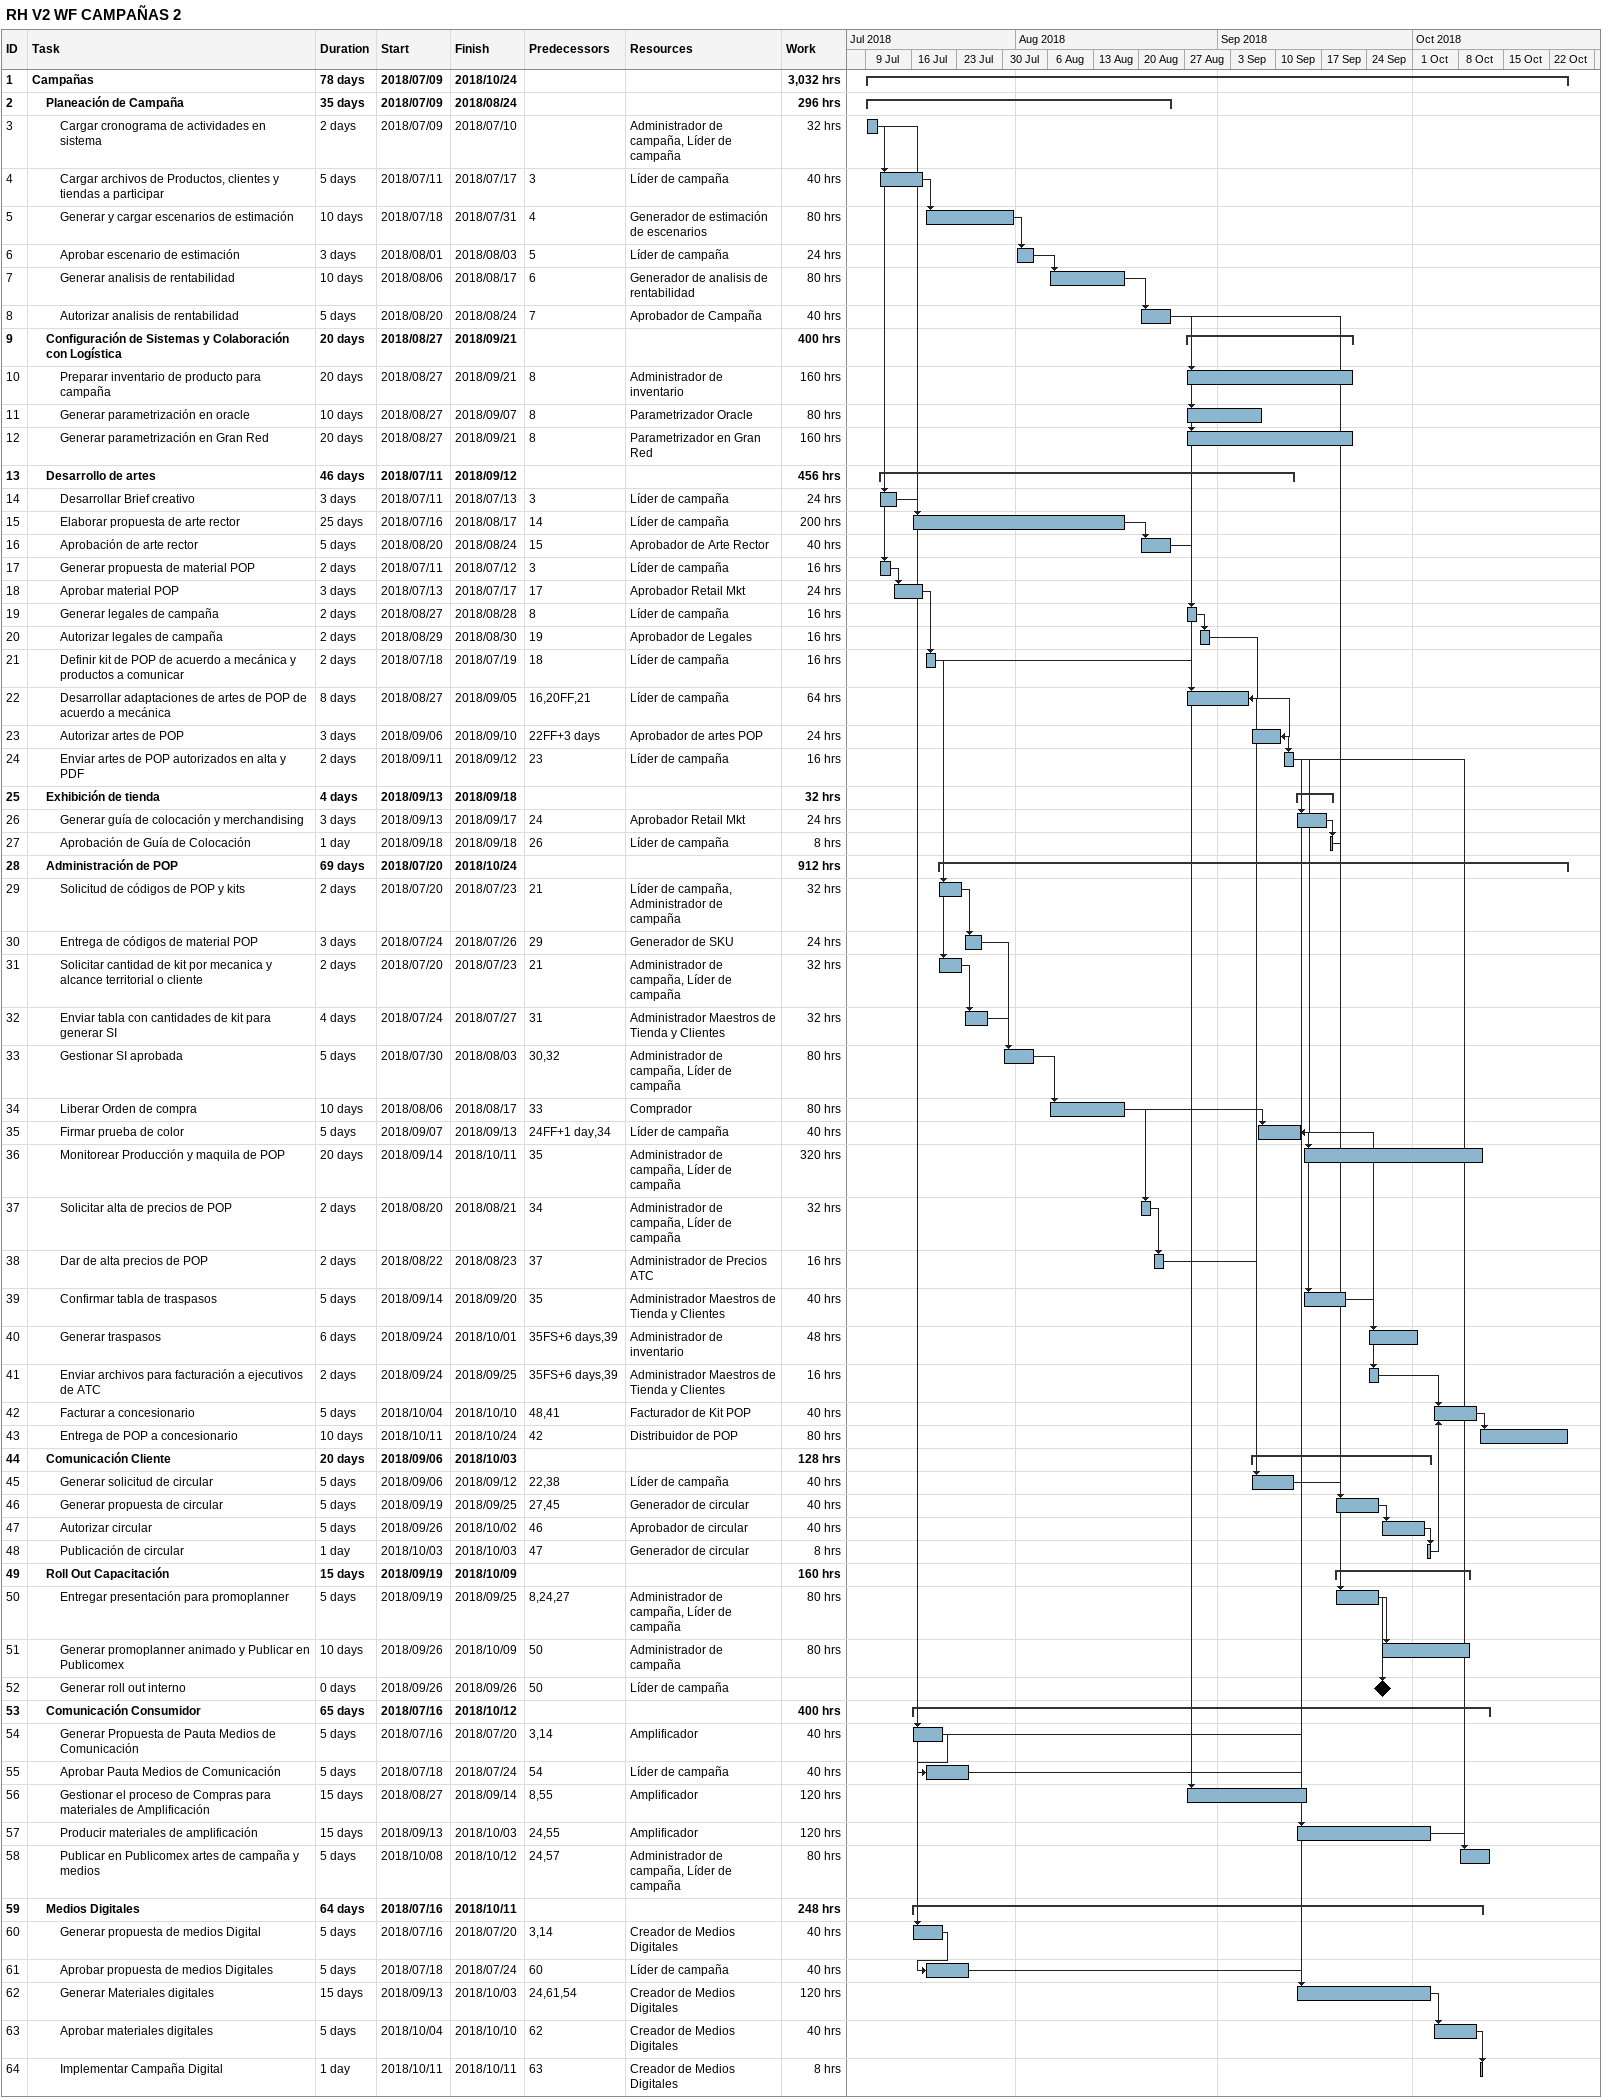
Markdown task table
RH V2 WF CAMPAÑAS 2

| ID | Level | Task | Duration | Start | Finish | Predecessors | Resources | Work (h) |
|---|---|---|---|---|---|---|---|---|
| 1 | 1 | **Campañas** | 78d | 2018-07-09 | 2018-10-24 |  |  | 3032 |
| 2 | 2 | **Planeación de Campaña** | 35d | 2018-07-09 | 2018-08-24 |  |  | 296 |
| 3 | 3 | Cargar cronograma de actividades en sistema | 2d | 2018-07-09 | 2018-07-10 |  | Administrador de campaña, Líder de campaña | 32 |
| 4 | 3 | Cargar archivos de Productos, clientes y tiendas a participar | 5d | 2018-07-11 | 2018-07-17 | 3 | Líder de campaña | 40 |
| 5 | 3 | Generar y cargar escenarios de estimación | 10d | 2018-07-18 | 2018-07-31 | 4 | Generador de estimación de escenarios | 80 |
| 6 | 3 | Aprobar escenario de estimación | 3d | 2018-08-01 | 2018-08-03 | 5 | Líder de campaña | 24 |
| 7 | 3 | Generar analisis de rentabilidad | 10d | 2018-08-06 | 2018-08-17 | 6 | Generador de analisis de rentabilidad | 80 |
| 8 | 3 | Autorizar analisis de rentabilidad | 5d | 2018-08-20 | 2018-08-24 | 7 | Aprobador de Campaña | 40 |
| 9 | 2 | **Configuración de Sistemas y Colaboración con Logística** | 20d | 2018-08-27 | 2018-09-21 |  |  | 400 |
| 10 | 3 | Preparar inventario de producto para campaña | 20d | 2018-08-27 | 2018-09-21 | 8 | Administrador de inventario | 160 |
| 11 | 3 | Generar parametrización en oracle | 10d | 2018-08-27 | 2018-09-07 | 8 | Parametrizador Oracle | 80 |
| 12 | 3 | Generar parametrización en Gran Red | 20d | 2018-08-27 | 2018-09-21 | 8 | Parametrizador en Gran Red | 160 |
| 13 | 2 | **Desarrollo de artes** | 46d | 2018-07-11 | 2018-09-12 |  |  | 456 |
| 14 | 3 | Desarrollar Brief creativo | 3d | 2018-07-11 | 2018-07-13 | 3 | Líder de campaña | 24 |
| 15 | 3 | Elaborar propuesta de arte rector | 25d | 2018-07-16 | 2018-08-17 | 14 | Líder de campaña | 200 |
| 16 | 3 | Aprobación de arte rector | 5d | 2018-08-20 | 2018-08-24 | 15 | Aprobador de Arte Rector | 40 |
| 17 | 3 | Generar propuesta de material POP | 2d | 2018-07-11 | 2018-07-12 | 3 | Líder de campaña | 16 |
| 18 | 3 | Aprobar material POP | 3d | 2018-07-13 | 2018-07-17 | 17 | Aprobador Retail Mkt | 24 |
| 19 | 3 | Generar legales de campaña | 2d | 2018-08-27 | 2018-08-28 | 8 | Líder de campaña | 16 |
| 20 | 3 | Autorizar legales de campaña | 2d | 2018-08-29 | 2018-08-30 | 19 | Aprobador de Legales | 16 |
| 21 | 3 | Definir kit de POP de acuerdo a mecánica y productos a comunicar | 2d | 2018-07-18 | 2018-07-19 | 18 | Líder de campaña | 16 |
| 22 | 3 | Desarrollar adaptaciones de artes de POP de acuerdo a mecánica | 8d | 2018-08-27 | 2018-09-05 | 16, 20FF, 21 | Líder de campaña | 64 |
| 23 | 3 | Autorizar artes de POP | 3d | 2018-09-06 | 2018-09-10 | 22FF+3d | Aprobador de artes POP | 24 |
| 24 | 3 | Enviar artes de POP autorizados en alta y PDF | 2d | 2018-09-11 | 2018-09-12 | 23 | Líder de campaña | 16 |
| 25 | 2 | **Exhibición de tienda** | 4d | 2018-09-13 | 2018-09-18 |  |  | 32 |
| 26 | 3 | Generar guía de colocación y merchandising | 3d | 2018-09-13 | 2018-09-17 | 24 | Aprobador Retail Mkt | 24 |
| 27 | 3 | Aprobación de Guía de Colocación | 1d | 2018-09-18 | 2018-09-18 | 26 | Líder de campaña | 8 |
| 28 | 2 | **Administración de POP** | 69d | 2018-07-20 | 2018-10-24 |  |  | 912 |
| 29 | 3 | Solicitud de códigos de POP y kits | 2d | 2018-07-20 | 2018-07-23 | 21 | Líder de campaña, Administrador de campaña | 32 |
| 30 | 3 | Entrega de códigos de material POP | 3d | 2018-07-24 | 2018-07-26 | 29 | Generador de SKU | 24 |
| 31 | 3 | Solicitar cantidad de kit por mecanica y alcance territorial o cliente | 2d | 2018-07-20 | 2018-07-23 | 21 | Administrador de campaña, Líder de campaña | 32 |
| 32 | 3 | Enviar tabla con cantidades de kit para generar SI | 4d | 2018-07-24 | 2018-07-27 | 31 | Administrador Maestros de Tienda y Clientes | 32 |
| 33 | 3 | Gestionar SI aprobada | 5d | 2018-07-30 | 2018-08-03 | 30, 32 | Administrador de campaña, Líder de campaña | 80 |
| 34 | 3 | Liberar Orden de compra | 10d | 2018-08-06 | 2018-08-17 | 33 | Comprador | 80 |
| 35 | 3 | Firmar prueba de color | 5d | 2018-09-07 | 2018-09-13 | 24FF+1d, 34 | Líder de campaña | 40 |
| 36 | 3 | Monitorear Producción y maquila de POP | 20d | 2018-09-14 | 2018-10-11 | 35 | Administrador de campaña, Líder de campaña | 320 |
| 37 | 3 | Solicitar alta de precios de POP | 2d | 2018-08-20 | 2018-08-21 | 34 | Administrador de campaña, Líder de campaña | 32 |
| 38 | 3 | Dar de alta precios de POP | 2d | 2018-08-22 | 2018-08-23 | 37 | Administrador de Precios ATC | 16 |
| 39 | 3 | Confirmar tabla de traspasos | 5d | 2018-09-14 | 2018-09-20 | 35 | Administrador Maestros de Tienda y Clientes | 40 |
| 40 | 3 | Generar traspasos | 6d | 2018-09-24 | 2018-10-01 | 35FS+6d, 39 | Administrador de inventario | 48 |
| 41 | 3 | Enviar archivos para facturación a ejecutivos de ATC | 2d | 2018-09-24 | 2018-09-25 | 35FS+6d, 39 | Administrador Maestros de Tienda y Clientes | 16 |
| 42 | 3 | Facturar a concesionario | 5d | 2018-10-04 | 2018-10-10 | 48, 41 | Facturador de Kit POP | 40 |
| 43 | 3 | Entrega de POP a concesionario | 10d | 2018-10-11 | 2018-10-24 | 42 | Distribuidor de POP | 80 |
| 44 | 2 | **Comunicación Cliente** | 20d | 2018-09-06 | 2018-10-03 |  |  | 128 |
| 45 | 3 | Generar solicitud de circular | 5d | 2018-09-06 | 2018-09-12 | 22, 38 | Líder de campaña | 40 |
| 46 | 3 | Generar propuesta de circular | 5d | 2018-09-19 | 2018-09-25 | 27, 45 | Generador de circular | 40 |
| 47 | 3 | Autorizar circular | 5d | 2018-09-26 | 2018-10-02 | 46 | Aprobador de circular | 40 |
| 48 | 3 | Publicación de circular | 1d | 2018-10-03 | 2018-10-03 | 47 | Generador de circular | 8 |
| 49 | 2 | **Roll Out Capacitación** | 15d | 2018-09-19 | 2018-10-09 |  |  | 160 |
| 50 | 3 | Entregar presentación para promoplanner | 5d | 2018-09-19 | 2018-09-25 | 8, 24, 27 | Administrador de campaña, Líder de campaña | 80 |
| 51 | 3 | Generar promoplanner animado y Publicar en Publicomex | 10d | 2018-09-26 | 2018-10-09 | 50 | Administrador de campaña | 80 |
| 52 | 3 | Generar roll out interno | 0d | 2018-09-26 | 2018-09-26 | 50 | Líder de campaña |  |
| 53 | 2 | **Comunicación Consumidor** | 65d | 2018-07-16 | 2018-10-12 |  |  | 400 |
| 54 | 3 | Generar Propuesta de Pauta Medios de Comunicación | 5d | 2018-07-16 | 2018-07-20 | 3, 14 | Amplificador | 40 |
| 55 | 3 | Aprobar Pauta Medios de Comunicación | 5d | 2018-07-18 | 2018-07-24 | 54 | Líder de campaña | 40 |
| 56 | 3 | Gestionar el proceso de Compras para materiales de Amplificación | 15d | 2018-08-27 | 2018-09-14 | 8, 55 | Amplificador | 120 |
| 57 | 3 | Producir materiales de amplificación | 15d | 2018-09-13 | 2018-10-03 | 24, 55 | Amplificador | 120 |
| 58 | 3 | Publicar en Publicomex artes de campaña y medios | 5d | 2018-10-08 | 2018-10-12 | 24, 57 | Administrador de campaña, Líder de campaña | 80 |
| 59 | 2 | **Medios Digitales** | 64d | 2018-07-16 | 2018-10-11 |  |  | 248 |
| 60 | 3 | Generar propuesta de medios Digital | 5d | 2018-07-16 | 2018-07-20 | 3, 14 | Creador de Medios Digitales | 40 |
| 61 | 3 | Aprobar propuesta de medios Digitales | 5d | 2018-07-18 | 2018-07-24 | 60 | Líder de campaña | 40 |
| 62 | 3 | Generar Materiales digitales | 15d | 2018-09-13 | 2018-10-03 | 24, 61, 54 | Creador de Medios Digitales | 120 |
| 63 | 3 | Aprobar materiales digitales | 5d | 2018-10-04 | 2018-10-10 | 62 | Creador de Medios Digitales | 40 |
| 64 | 3 | Implementar Campaña Digital | 1d | 2018-10-11 | 2018-10-11 | 63 | Creador de Medios Digitales | 8 |
